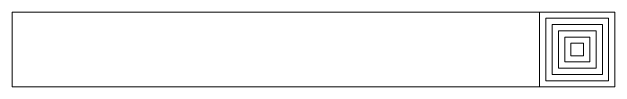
# Model space of a CAD drawing. Header units: inches. Extents: x 535 to 3103, y 2999 to 4393.
# Drawn here: x 2344.5 to 2360.5, y 3446.5 to 3448.5 of the extents above; entities that cross this region are included whole.
import ezdxf

# ---------------------------------------------------------------- set-up
doc = ezdxf.new("R2010")
doc.units = ezdxf.units.IN
doc.header["$MEASUREMENT"] = 0
doc.layers.add('E. Fixture', color=6, linetype='Continuous', lineweight=20)

msp = doc.modelspace()

# ---------------------------------------------------------------- linework, layer by layer
at = {"layer": 'E. Fixture', "color": 252, "lineweight": 5}
msp.add_lwpolyline([(2344.499, 3448.5), (2360.501, 3448.5), (2360.501, 3446.5), (2344.499, 3446.5), (2344.499, 3448.5)], dxfattribs=at)
for points in [[(2360.501, 3448.5), (2358.501, 3448.5), (2358.501, 3446.5), (2360.501, 3446.5)], [(2360.334, 3448.333), (2358.667, 3448.333), (2358.667, 3446.667), (2360.334, 3446.667)], [(2360.167, 3448.167), (2358.834, 3448.167), (2358.834, 3446.833), (2360.167, 3446.833)], [(2360.001, 3448), (2359.001, 3448), (2359.001, 3447), (2360.001, 3447)], [(2359.834, 3447.833), (2359.167, 3447.833), (2359.167, 3447.167), (2359.834, 3447.167)], [(2359.667, 3447.667), (2359.334, 3447.667), (2359.334, 3447.333), (2359.667, 3447.333)]]:
    msp.add_lwpolyline(points, close=True, dxfattribs=at)

doc.saveas('drawing.dxf')
